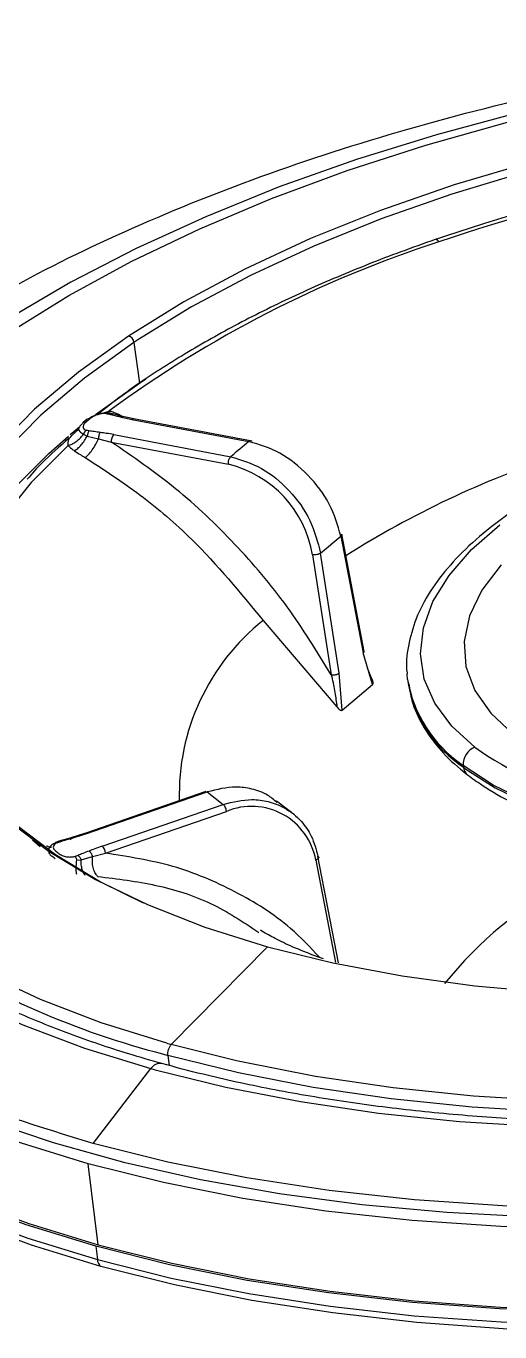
# Model space of a CAD drawing. Extents: x 943 to 1030, y 781 to 934.
# Drawn here: x 1011.726 to 1012.699, y 819.07 to 821.755 of the extents above; entities that cross this region are included whole.
import ezdxf

# ---------------------------------------------------------------- set-up
doc = ezdxf.new("R2010")
doc.units = 0
doc.header["$MEASUREMENT"] = 0
doc.layers.add('1', color=4, linetype='Continuous')

# ---------------------------------------------------------------- blocks, each defined once
blk = doc.blocks.new('AIRA')
at = {"layer": '1', "color": 3, "linetype": 'Continuous', "lineweight": 25}
for p, q in [((68.7698, 17.9389), (68.7814, 17.8554)), ((68.6909, 17.7909), (68.7814, 17.8554)), ((68.7814, 17.8554), (68.7942, 17.8639)), ((68.6736, 17.7809), (68.6654, 17.774)), ((68.7033, 17.7926), (68.7185, 17.7976)), ((68.7229, 17.7925), (68.7147, 17.7938)), ((68.7185, 17.7976), (68.7173, 17.7934)), ((68.7441, 17.7873), (68.7228, 17.7926)), ((68.7462, 17.7868), (68.737, 17.7913)), ((68.7694, 17.7817), (68.7438, 17.7874)), ((68.7654, 17.7806), (69.0061, 17.735)), ((69.0127, 17.7356), (68.7689, 17.7818)), ((68.639, 17.7493), (68.6581, 17.7651)), ((68.6659, 17.7501), (68.6737, 17.7464)), ((68.6737, 17.7464), (68.6967, 17.7407)), ((68.7282, 17.7493), (68.9688, 17.7037)), ((68.6346, 17.727), (68.6405, 17.7291)), ((68.6375, 17.7428), (68.6365, 17.7419)), ((68.6967, 17.7407), (68.7232, 17.734)), ((68.7232, 17.734), (68.9639, 17.6884)), ((69.1532, 17.5057), (69.1949, 17.5408)), ((69.1948, 17.5408), (69.2408, 17.3004)), ((69.2428, 17.3036), (69.1967, 17.5447)), ((69.1916, 17.259), (69.1531, 17.5057)), ((69.1369, 17.5019), (69.1753, 17.2553)), ((69.0351, 17.3671), (69.1869, 17.1894)), ((69.2599, 17.2354), (69.2408, 17.3004)), ((69.2577, 17.2489), (69.25, 17.2689)), ((69.1976, 17.183), (69.1916, 17.259)), ((69.1976, 17.183), (69.2599, 17.2354)), ((69.3322, 17.2459), (69.3312, 17.2565)), ((69.3322, 17.2459), (69.3327, 17.2421)), ((69.3327, 17.2421), (69.3333, 17.2375)), ((69.4464, 17.0692), (69.4469, 17.0654)), ((68.9174, 17.0154), (68.6685, 16.9295)), ((68.6711, 16.9287), (68.9199, 17.0146)), ((68.9199, 17.0146), (68.9531, 16.9891)), ((69.0937, 16.9722), (69.0629, 16.9958)), ((68.7043, 16.9033), (68.9531, 16.9891)), ((68.7111, 16.8889), (68.9599, 16.9747)), ((68.5613, 16.9165), (68.5771, 16.9025)), ((68.6158, 16.9133), (68.6087, 16.9106)), ((68.6406, 16.9206), (68.6156, 16.9132)), ((68.6681, 16.9293), (68.6403, 16.9205)), ((68.6847, 16.8816), (68.7111, 16.8889)), ((68.6522, 16.8741), (68.6611, 16.8751)), ((68.6611, 16.8751), (68.6847, 16.8816)), ((69.1433, 16.8742), (69.1838, 16.6637)), ((69.19, 16.6635), (69.1479, 16.8825)), ((69.0444, 16.6964), (68.8463, 16.4954)), ((68.9804, 16.4617), (68.8464, 16.4954)), ((68.8396, 16.4731), (68.8419, 16.4523)), ((68.6861, 16.2918), (68.8045, 16.446)), ((68.696, 16.0838), (68.6754, 16.2503)), ((68.6911, 16.0805), (68.6945, 16.0533))]:
    blk.add_line(p, q, dxfattribs=at)
at = {"layer": '1', "color": 3, "linetype": 'Continuous', "lineweight": 25, "flags": 128}
for points in [[(71.7859, 18.4414), (71.6404, 18.4772), (71.4871, 18.5069), (71.3269, 18.5304), (71.1606, 18.5476), (70.9894, 18.5583), (70.814, 18.5624), (70.6357, 18.5601), (70.4554, 18.5511), (70.2742, 18.5357), (70.0931, 18.5139), (69.9133, 18.4858), (69.7357, 18.4516), (69.5614, 18.4116), (69.3914, 18.3658), (69.2268, 18.3146), (69.0684, 18.2584), (68.9172, 18.1973), (68.7741, 18.1319), (68.64, 18.0624), (68.5155, 17.9893), (68.4015, 17.913), (68.3117, 17.8447)], [(68.5165, 17.961), (68.636, 18.0351), (68.7657, 18.1057), (68.9048, 18.1723), (69.0524, 18.2346), (69.2077, 18.2921), (69.3697, 18.3446), (69.5374, 18.3916), (69.7098, 18.4328), (69.8858, 18.4682), (70.0643, 18.4973), (70.2442, 18.5201), (70.4245, 18.5364), (70.6039, 18.5461), (70.7815, 18.5491), (70.9561, 18.5454), (71.1267, 18.5351), (71.2922, 18.5182), (71.4515, 18.4948), (71.6038, 18.465), (71.748, 18.4291)], [(71.5342, 18.3557), (71.396, 18.3897), (71.2494, 18.4171), (71.0955, 18.4377), (70.9354, 18.4514), (70.7705, 18.458), (70.6018, 18.4575), (70.4308, 18.45), (70.2588, 18.4354), (70.0869, 18.4139), (69.9166, 18.3856), (69.7491, 18.3508), (69.5858, 18.3097), (69.4277, 18.2627), (69.2763, 18.21), (69.1326, 18.1522), (68.9976, 18.0896), (68.8725, 18.0226), (68.7582, 17.952)], [(71.3293, 18.386), (71.1848, 18.4098), (71.034, 18.4271), (70.8779, 18.4379), (70.7175, 18.4421), (70.554, 18.4397), (70.3887, 18.4306), (70.2227, 18.415), (70.0571, 18.3929), (69.8933, 18.3645), (69.7322, 18.33), (69.5752, 18.2897), (69.4233, 18.2438), (69.2777, 18.1927), (69.1393, 18.1368), (69.0092, 18.0763), (68.8882, 18.0119), (68.7774, 17.9439)], [(68.8134, 16.4436), (68.9588, 16.4078), (69.1121, 16.378), (69.2724, 16.3545), (69.4386, 16.3373), (69.6099, 16.3266), (69.7852, 16.3225), (69.9636, 16.3249), (70.1439, 16.3338), (70.3251, 16.3492), (70.5061, 16.371), (70.686, 16.3991), (70.8636, 16.4333), (71.0378, 16.4734), (71.2078, 16.5191), (71.3725, 16.5703)], [(68.7582, 17.952), (68.6555, 17.878), (68.5653, 17.8014), (68.4881, 17.7227), (68.4247, 17.6425), (68.3755, 17.5614), (68.3409, 17.4801), (68.321, 17.3991), (68.3162, 17.3477)], [(68.7698, 17.9389), (68.6679, 17.8655), (68.5782, 17.7894), (68.5016, 17.7112), (68.4386, 17.6316), (68.3898, 17.551), (68.3553, 17.4702), (68.3356, 17.3898), (68.3308, 17.3103), (68.3409, 17.2324), (68.3659, 17.1566), (68.4055, 17.0836), (68.4594, 17.0138), (68.5272, 16.9479), (68.6085, 16.8863), (68.7026, 16.8295), (68.789, 16.7867)], [(68.3117, 17.8447), (68.2986, 17.8339), (68.2074, 17.7526), (68.1284, 17.6694), (68.0621, 17.5849), (68.009, 17.4996), (67.9692, 17.4139), (67.943, 17.3284), (67.9307, 17.2436), (67.9322, 17.1599), (67.9476, 17.0779), (67.9767, 16.9981), (68.0194, 16.9208), (68.0754, 16.8465), (68.1445, 16.7758), (68.2262, 16.709), (68.32, 16.6464), (68.4253, 16.5885), (68.5417, 16.5356), (68.6683, 16.488), (68.8045, 16.446)], [(69.4705, 17.1065), (69.4228, 17.1499), (69.3879, 17.1969), (69.3664, 17.2467), (69.3585, 17.2987), (69.3645, 17.3521), (69.3842, 17.4061), (69.4174, 17.4599), (69.4635, 17.5128), (69.5219, 17.564)], [(69.5241, 17.4819), (69.4846, 17.4295), (69.4592, 17.3764), (69.4482, 17.3237), (69.4519, 17.2723), (69.4703, 17.2229), (69.5029, 17.1764), (69.5493, 17.1337)], [(68.3429, 17.2241), (68.3425, 17.2444), (68.3502, 17.3219), (68.3718, 17.4002), (68.4074, 17.4788), (68.4566, 17.557), (68.5191, 17.6343), (68.5945, 17.7102), (68.635, 17.7459)], [(68.6346, 17.727), (68.5587, 17.6506), (68.4961, 17.5726), (68.4473, 17.4938), (68.4128, 17.4147), (68.3927, 17.3359), (68.3873, 17.258), (68.3965, 17.1816), (68.4204, 17.1073), (68.4586, 17.0356), (68.511, 16.9672), (68.5369, 16.9398)], [(69.0444, 16.6964), (69.1787, 16.6633), (69.321, 16.6364), (69.4703, 16.6159), (69.6256, 16.602), (69.7855, 16.5947), (69.9492, 16.5941), (70.1152, 16.6002), (70.2826, 16.6131), (70.4499, 16.6324), (70.6161, 16.6583), (70.78, 16.6904), (70.9403, 16.7285), (71.096, 16.7723), (71.2458, 16.8216), (71.3887, 16.876)], [(68.8373, 16.4979), (68.7026, 16.5401), (68.5777, 16.588), (68.4634, 16.6413), (68.3603, 16.6996), (68.2691, 16.7626), (68.1904, 16.8299), (68.1247, 16.9011), (68.0722, 16.9757), (68.0335, 17.0533), (68.0087, 17.1334), (67.9979, 17.2156), (68.0013, 17.2993), (68.0188, 17.3839), (68.0503, 17.4691), (68.0956, 17.5542), (68.1266, 17.6013)], [(71.3779, 16.1749), (71.2011, 16.1252), (71.0197, 16.0812), (70.8347, 16.043), (70.6469, 16.0109), (70.4575, 15.985), (70.2675, 15.9654), (70.0777, 15.9522), (69.8894, 15.9456), (69.7034, 15.9456), (69.5207, 15.9521), (69.3424, 15.9651), (69.1694, 15.9846), (69.0026, 16.0104), (68.8429, 16.0424), (68.6911, 16.0805)], [(68.696, 16.0838), (68.8473, 16.0458), (69.0066, 16.0139), (69.1729, 15.9881), (69.3454, 15.9687), (69.5232, 15.9557), (69.7053, 15.9492), (69.8907, 15.9493), (70.0785, 15.9559), (70.2677, 15.969), (70.4572, 15.9885), (70.646, 16.0144), (70.8332, 16.0464), (71.0177, 16.0845), (71.1985, 16.1284), (71.3748, 16.1779)], [(71.2868, 17.4775), (71.2873, 17.464), (71.2806, 17.4089), (71.2597, 17.3532), (71.225, 17.2977), (71.177, 17.2432), (71.1164, 17.1905), (71.0441, 17.1404), (70.9611, 17.0936), (70.8686, 17.0507), (70.768, 17.0124), (70.6607, 16.9793), (70.5483, 16.9518), (70.4325, 16.9303), (70.3148, 16.9152), (70.1971, 16.9067), (70.081, 16.9048), (69.9682, 16.9097), (69.8603, 16.9211), (69.759, 16.9391), (69.6656, 16.9633), (69.5816, 16.9933), (69.5082, 17.0288), (69.4464, 17.0692)], [(69.4498, 17.0632), (69.5122, 17.023), (69.5862, 16.9878), (69.6707, 16.9581), (69.7645, 16.9342), (69.8662, 16.9166), (69.9744, 16.9054), (70.0874, 16.9009), (70.2036, 16.9031), (70.3214, 16.912), (70.439, 16.9275), (70.5547, 16.9492), (70.6668, 16.977), (70.7738, 17.0104), (70.874, 17.0489), (70.966, 17.092), (71.0485, 17.139), (71.1203, 17.1893), (71.1802, 17.2421), (71.2276, 17.2967), (71.2616, 17.3522), (71.2817, 17.4079), (71.2878, 17.4629), (71.2862, 17.4843)], [(68.319, 17.283), (68.3263, 17.2406), (68.3515, 17.1643), (68.3913, 17.0907), (68.4456, 17.0205), (68.5139, 16.9541), (68.5958, 16.8921), (68.6905, 16.8349), (68.7974, 16.783), (68.9157, 16.7367), (69.0444, 16.6964)], [(72.3181, 16.8015), (72.1935, 16.7235), (72.0589, 16.649), (71.915, 16.5782), (71.7625, 16.5116), (71.6023, 16.4496), (71.4351, 16.3924), (71.262, 16.3404), (71.0837, 16.2938), (70.9014, 16.2529), (70.7159, 16.2179), (70.5282, 16.1889), (70.3394, 16.1663), (70.1504, 16.15), (69.9622, 16.1402), (69.7759, 16.1369), (69.5925, 16.1401), (69.4129, 16.1498), (69.238, 16.1659), (69.0689, 16.1885), (68.9064, 16.2173), (68.7514, 16.2522), (68.6047, 16.293), (68.4672, 16.3395)], [(71.3801, 16.1332), (71.2039, 16.0837), (71.0231, 16.0399), (70.8387, 16.0018), (70.6515, 15.9697), (70.4627, 15.9439), (70.2732, 15.9244), (70.0841, 15.9113), (69.8963, 15.9047), (69.7109, 15.9046), (69.5288, 15.9111), (69.3511, 15.9241), (69.1786, 15.9435), (69.0123, 15.9692), (68.8531, 16.0012), (68.7018, 16.0391)], [(71.3953, 16.611), (71.2323, 16.5582), (71.0636, 16.511), (70.8902, 16.4694), (70.7131, 16.4339), (70.5336, 16.4046), (70.3525, 16.3816), (70.1712, 16.3653), (69.9906, 16.3555), (69.8119, 16.3525), (69.6363, 16.3562), (69.4647, 16.3665), (69.2982, 16.3836), (69.1379, 16.4071), (68.9847, 16.437), (68.8396, 16.4731)], [(68.6945, 16.0533), (68.8462, 16.0152), (69.0059, 15.9832), (69.1728, 15.9573), (69.3458, 15.9379), (69.5241, 15.9249), (69.7067, 15.9184), (69.8927, 15.9184), (70.0811, 15.925), (70.2708, 15.9382), (70.4609, 15.9578), (70.6503, 15.9837), (70.8381, 16.0158), (71.0231, 16.054), (71.2045, 16.098), (71.3813, 16.1477)], [(72.2546, 17.0955), (72.1864, 17.0407), (72.0778, 16.9635), (71.9584, 16.8894), (71.8287, 16.8188), (71.6896, 16.7522), (71.5419, 16.6899), (71.3866, 16.6324), (71.2246, 16.58), (71.057, 16.533), (70.8846, 16.4917), (70.7086, 16.4563), (70.5301, 16.4272), (70.3502, 16.4044), (70.1699, 16.3881), (69.9905, 16.3785), (69.8129, 16.3754), (69.6383, 16.3791), (69.4677, 16.3894), (69.3022, 16.4063), (69.1429, 16.4297), (68.9906, 16.4595), (68.9804, 16.4617)], [(68.6911, 16.0805), (68.5481, 16.1244), (68.4146, 16.1739), (68.2913, 16.2288), (68.179, 16.2887), (68.0781, 16.3533), (67.9893, 16.4223), (67.9129, 16.4954), (67.8495, 16.572), (67.7993, 16.6519), (67.7627, 16.7345), (67.7397, 16.8195), (67.7306, 16.9064), (67.731, 16.9453)], [(68.6681, 16.9293), (68.6683, 16.9294), (68.6685, 16.9295)], [(67.7424, 16.8535), (67.7475, 16.8206), (67.7704, 16.7358), (67.8069, 16.6534), (67.857, 16.5738), (67.9202, 16.4974), (67.9963, 16.4246), (68.0849, 16.3558), (68.1854, 16.2913), (68.2975, 16.2316), (68.4203, 16.1769), (68.5534, 16.1276), (68.696, 16.0838)], [(68.6754, 16.2503), (68.5295, 16.2952), (68.3936, 16.3459), (68.2684, 16.4022), (68.1547, 16.4638), (68.053, 16.5302), (67.964, 16.6012), (67.8881, 16.6764), (67.8258, 16.7552), (67.792, 16.8095)], [(72.3033, 16.818), (72.1765, 16.7387), (72.0393, 16.663), (71.8924, 16.5913), (71.7366, 16.5239), (71.5728, 16.4613), (71.4019, 16.4038), (71.225, 16.3518), (71.0429, 16.3054), (70.8567, 16.265), (70.6674, 16.2308), (70.4761, 16.2029), (70.2839, 16.1817), (70.0918, 16.167), (69.901, 16.1592), (69.7124, 16.1581), (69.5271, 16.1638), (69.3462, 16.1763), (69.1707, 16.1954), (69.0016, 16.2212), (68.8397, 16.2533), (68.6861, 16.2918)], [(72.3253, 16.7812), (72.1974, 16.7012), (72.0589, 16.6248), (71.9106, 16.5525), (71.7534, 16.4845), (71.5882, 16.4213), (71.4158, 16.3633), (71.2372, 16.3108), (71.0535, 16.264), (70.8656, 16.2232), (70.6746, 16.1887), (70.4816, 16.1606), (70.2876, 16.1391), (70.0938, 16.1244), (69.9012, 16.1164), (69.7109, 16.1153), (69.524, 16.1211), (69.3415, 16.1337), (69.1644, 16.153), (68.9937, 16.179), (68.8304, 16.2115), (68.6754, 16.2503)], [(68.7018, 16.0391), (68.5593, 16.0829), (68.4262, 16.1323), (68.3033, 16.1869), (68.1913, 16.2466), (68.0908, 16.3111), (68.0022, 16.3799), (67.9261, 16.4527), (67.8629, 16.5291), (67.8412, 16.5608)], [(67.8871, 16.5011), (67.9163, 16.4681), (67.9926, 16.3951), (68.0815, 16.3261), (68.1823, 16.2615), (68.2947, 16.2016), (68.418, 16.1467), (68.5514, 16.0972), (68.6945, 16.0533)]]:
    blk.add_lwpolyline(points, dxfattribs=at)
at = {"layer": '1', "color": 3, "linetype": 'Continuous', "lineweight": 25}
for centre, radius, start, end in [((70.6715, 14.3845), 3.9715, 95.6177, 108.7267), ((69.3893, 18.1425), 0.00782, 23.8804, 92.6705), ((70.1318, 15.8791), 2.3829, 107.9745, 126.3796), ((68.7545, 17.937), 0.0154, 7.2935, 76.3518), ((69.8006, 16.3922), 1.8587, 123.4025, 123.681), ((68.7684, 17.7776), 0.00424, 82.8808, 134.4121), ((68.7422, 17.7364), 0.0191, 137.1644, 187.2399), ((69.6931, 16.8803), 1.0966, 128.7927, 131.3347), ((70.2538, 15.8454), 1.959, 108.3023, 122.3609), ((68.9089, 17.4639), 0.2311, 9.4806, 76.2237), ((69.3203, 17.0094), 0.4575, 128.5626, 181.6048), ((69.5928, 17.2894), 0.2642, 189.4779, 235.6245), ((69.5963, 17.2875), 0.2677, 190.7703, 236.0659), ((69.4829, 17.0721), 0.0366, 109.6961, 184.4962), ((69.8871, 17.6958), 0.7217, 234.7442, 255.2173), ((69.7146, 17.4192), 0.4409, 232.088, 232.5404), ((69.7194, 17.421), 0.448, 232.5405, 233.0123), ((69.4692, 17.0676), 0.0225, 185.5497, 231.7481), ((69.0113, 16.8509), 0.1341, 10.038, 112.5327), ((68.6691, 16.9268), 0.00275, 44.982, 102.8844), ((68.687, 16.8863), 0.0243, 6.1291, 44.4119), ((70.0382, 16.1188), 0.8053, 117.8038, 141.4656), ((69.2729, 18.1878), 1.7684, 237.6369, 255.5121), ((69.5393, 18.9867), 2.5859, 254.2481, 254.4569), ((69.5367, 18.9796), 2.6016, 254.2485, 254.4565), ((69.5252, 19.037), 2.6894, 254.4565, 254.6536), ((68.7135, 16.0542), 0.019, 182.6781, 232.2899)]:
    blk.add_arc(centre, radius, start, end, dxfattribs=at)
for points in [[(68.3132, 17.9278), (68.3872, 17.9741), (68.5354, 18.0666), (68.7971, 18.1909), (69.0822, 18.302), (69.389, 18.3969), (69.7113, 18.4744), (70.0438, 18.533), (70.3809, 18.5718), (70.7167, 18.59), (71.0456, 18.5876), (71.3615, 18.5639), (71.6612, 18.5212), (71.8407, 18.4764), (71.9304, 18.454)], [(68.6861, 16.2918), (68.6017, 16.3178), (68.433, 16.3698), (68.2194, 16.4699), (68.0395, 16.5841), (67.899, 16.7122), (67.7996, 16.8515), (67.7432, 16.9998), (67.7306, 17.1544), (67.7622, 17.3127), (67.8371, 17.4722), (67.955, 17.6297), (68.1107, 17.7835), (68.2457, 17.8797), (68.3132, 17.9278)], [(68.9639, 17.6884), (68.9639, 17.6898), (68.9637, 17.6927), (68.9648, 17.6972), (68.9665, 17.7013), (68.9681, 17.7029), (68.9688, 17.7037)], [(69.1531, 17.5057), (69.1522, 17.5051), (69.1503, 17.5038), (69.1459, 17.5024), (69.1411, 17.5017), (69.1383, 17.5019), (69.1369, 17.502)], [(69.1753, 17.2553), (69.176, 17.2552), (69.1774, 17.2551), (69.1797, 17.2551), (69.182, 17.2554), (69.1843, 17.2558), (69.1866, 17.2564), (69.1886, 17.2572), (69.1903, 17.2581), (69.1912, 17.2587), (69.1916, 17.259)], [(68.9599, 16.9747), (68.9596, 16.9762), (68.9591, 16.979), (68.9574, 16.9833), (68.9553, 16.987), (68.9538, 16.9884), (68.9531, 16.9891)], [(69.1479, 16.8825), (69.1485, 16.8819), (69.1498, 16.8807), (69.1493, 16.8784), (69.1472, 16.8761), (69.1446, 16.8749), (69.1433, 16.8742)], [(68.8396, 16.4731), (68.8395, 16.4751), (68.8393, 16.4789), (68.8407, 16.4851), (68.843, 16.4909), (68.8452, 16.4939), (68.8464, 16.4954)]]:
    blk.add_open_spline(points, degree=3, dxfattribs=at)
for points, knots in [([(70.2919, 18.3434), (70.274, 18.3418), (70.2045, 18.3356), (70.0837, 18.3189), (69.9307, 18.2934), (69.78, 18.2622), (69.6327, 18.2257), (69.5021, 18.1882), (69.4226, 18.1616), (69.389, 18.1503)], [0, 0, 0, 0, 0.057217, 0.221659, 0.386103, 0.550555, 0.715024, 0.879518, 1, 1, 1, 1]), ([(69.389, 18.1503), (69.3652, 18.1419), (69.2962, 18.1176), (69.1867, 18.074), (69.0635, 18.0183), (68.948, 17.9589), (68.8416, 17.896), (68.7566, 17.8397), (68.7114, 17.8036), (68.6948, 17.7903)], [0, 0, 0, 0, 0.086062, 0.249714, 0.413445, 0.577247, 0.74113, 0.905104, 1, 1, 1, 1]), ([(71.1631, 17.6802), (71.1533, 17.6875), (71.1246, 17.7083), (71.0694, 17.7392), (70.9948, 17.7711), (70.9115, 17.7977), (70.8207, 17.8187), (70.7236, 17.8341), (70.6213, 17.8435), (70.5152, 17.847), (70.4066, 17.8446), (70.2968, 17.8363), (70.1871, 17.8222), (70.079, 17.8025), (69.9737, 17.7774), (69.8726, 17.7472), (69.7769, 17.7124), (69.6878, 17.6732), (69.6064, 17.63), (69.5337, 17.5834), (69.4706, 17.5337), (69.418, 17.4814), (69.3769, 17.427), (69.3476, 17.3712), (69.3327, 17.3151), (69.3277, 17.2768), (69.3311, 17.2583), (69.3312, 17.2577)], [0, 0, 0, 0, 0.022489, 0.06508, 0.107773, 0.150455, 0.193059, 0.235578, 0.278025, 0.320416, 0.362767, 0.405094, 0.447411, 0.489731, 0.532063, 0.574422, 0.616823, 0.659284, 0.701824, 0.744463, 0.787216, 0.830077, 0.872956, 0.915598, 0.957619, 0.998713, 1, 1, 1, 1]), ([(68.6713, 17.7751), (68.6704, 17.7752), (68.6685, 17.7754), (68.6659, 17.7745), (68.6639, 17.7729), (68.6633, 17.7713), (68.6629, 17.7705)], [0, 0, 0, 0, 0.24462, 0.500001, 0.755382, 1, 1, 1, 1]), ([(68.6713, 17.7751), (68.6692, 17.7731), (68.6654, 17.7693), (68.6645, 17.7641), (68.667, 17.7603), (68.6702, 17.7589), (68.6718, 17.7582)], [0, 0, 0, 0, 0.333235, 0.622136, 0.821177, 1, 1, 1, 1]), ([(68.6794, 17.7819), (68.6785, 17.782), (68.6766, 17.7822), (68.6741, 17.7814), (68.6721, 17.7798), (68.6714, 17.7782), (68.6711, 17.7774)], [0, 0, 0, 0, 0.2446187, 0.4999994, 0.7553805, 1, 1, 1, 1]), ([(68.6794, 17.7819), (68.6779, 17.7806), (68.6752, 17.7784), (68.6725, 17.7761), (68.6713, 17.7751)], [0, 0, 0, 0, 0.56, 1, 1, 1, 1]), ([(68.7165, 17.7926), (68.7117, 17.7929), (68.7023, 17.7935), (68.6892, 17.789), (68.6808, 17.7847), (68.6778, 17.7823), (68.6773, 17.782)], [0, 0, 0, 0, 0.332222, 0.649064, 0.95023, 1, 1, 1, 1]), ([(68.7125, 17.7925), (68.7106, 17.7925), (68.7066, 17.7927), (68.7, 17.7917), (68.6927, 17.7897), (68.6854, 17.7864), (68.6815, 17.7835), (68.6794, 17.7819)], [0, 0, 0, 0, 0.149496, 0.312796, 0.494673, 0.732671, 1, 1, 1, 1]), ([(68.7125, 17.7925), (68.7129, 17.7928), (68.7136, 17.7936), (68.7146, 17.7939), (68.7156, 17.7937), (68.7162, 17.793), (68.7165, 17.7926)], [0, 0, 0, 0, 0.246536, 0.5, 0.753464, 1, 1, 1, 1]), ([(68.7125, 17.7925), (68.7138, 17.7923), (68.7161, 17.7921), (68.7181, 17.7917), (68.719, 17.7915)], [0, 0, 0, 0, 0.559752, 1, 1, 1, 1]), ([(68.737, 17.7913), (68.7336, 17.7927), (68.7277, 17.7953), (68.7213, 17.7969), (68.7185, 17.7976)], [0, 0, 0, 0, 0.559021, 1, 1, 1, 1]), ([(68.719, 17.7915), (68.7196, 17.7919), (68.7209, 17.7926), (68.7228, 17.7927), (68.7245, 17.792), (68.7254, 17.7909), (68.7258, 17.7903)], [0, 0, 0, 0, 0.245275, 0.5, 0.754725, 1, 1, 1, 1]), ([(68.719, 17.7915), (68.7228, 17.7905), (68.7297, 17.7889), (68.7366, 17.7871), (68.7396, 17.7864)], [0, 0, 0, 0, 0.559999, 1, 1, 1, 1]), ([(68.7396, 17.7864), (68.7404, 17.7868), (68.742, 17.7877), (68.7443, 17.7874), (68.7463, 17.7861), (68.7471, 17.7843), (68.7475, 17.7834)], [0, 0, 0, 0, 0.243098, 0.5, 0.756902, 1, 1, 1, 1]), ([(68.7396, 17.7864), (68.7443, 17.7852), (68.7527, 17.7831), (68.7615, 17.7814), (68.7654, 17.7806)], [0, 0, 0, 0, 0.559967, 1, 1, 1, 1]), ([(68.6346, 17.727), (68.6346, 17.7312), (68.6346, 17.7406), (68.6414, 17.7469), (68.6451, 17.7504)], [0, 0, 0, 0, 0.4496567, 1, 1, 1, 1]), ([(68.6405, 17.7291), (68.6428, 17.7302), (68.6476, 17.7325), (68.6545, 17.7376), (68.6608, 17.7435), (68.6642, 17.7479), (68.6659, 17.7501)], [0, 0, 0, 0, 0.247592, 0.500738, 0.753525, 1, 1, 1, 1]), ([(68.6552, 17.7592), (68.6533, 17.7576), (68.6497, 17.7545), (68.6466, 17.7517), (68.6451, 17.7504)], [0, 0, 0, 0, 0.515344, 1, 1, 1, 1]), ([(68.6476, 17.7161), (68.6498, 17.7176), (68.6543, 17.7207), (68.6615, 17.7281), (68.6683, 17.7369), (68.6719, 17.7433), (68.6737, 17.7464)], [0, 0, 0, 0, 0.240017, 0.493065, 0.749786, 1, 1, 1, 1]), ([(68.6571, 17.7641), (68.6568, 17.7636), (68.656, 17.7625), (68.6556, 17.7616), (68.6561, 17.7618), (68.6562, 17.7619)], [0, 0, 0, 0, 0.423365, 0.889661, 1, 1, 1, 1]), ([(68.6629, 17.7705), (68.661, 17.7688), (68.657, 17.7652), (68.6551, 17.7604), (68.6576, 17.7559), (68.6631, 17.752), (68.6659, 17.7501)], [0, 0, 0, 0, 0.229957, 0.473897, 0.730916, 1, 1, 1, 1]), ([(68.6718, 17.7582), (68.6711, 17.7577), (68.6698, 17.7567), (68.6676, 17.754), (68.6666, 17.7516), (68.6659, 17.7501)], [0, 0, 0, 0, 0.27723, 0.562127, 1, 1, 1, 1]), ([(68.6778, 17.7568), (68.6766, 17.757), (68.6745, 17.7574), (68.6726, 17.7579), (68.6718, 17.7582)], [0, 0, 0, 0, 0.559751, 1, 1, 1, 1]), ([(68.6778, 17.7568), (68.6773, 17.7563), (68.6764, 17.7551), (68.6751, 17.7526), (68.6742, 17.7496), (68.6739, 17.7475), (68.6737, 17.7464)], [0, 0, 0, 0, 0.245271, 0.5, 0.754729, 1, 1, 1, 1]), ([(68.7007, 17.7537), (68.6964, 17.7543), (68.6888, 17.7553), (68.6811, 17.7564), (68.6778, 17.7568)], [0, 0, 0, 0, 0.559999, 1, 1, 1, 1]), ([(68.7007, 17.7537), (68.7002, 17.753), (68.6991, 17.7516), (68.6977, 17.7483), (68.6968, 17.7445), (68.6967, 17.7419), (68.6967, 17.7407)], [0, 0, 0, 0, 0.243098, 0.5, 0.756902, 1, 1, 1, 1]), ([(68.7282, 17.7493), (68.7231, 17.7502), (68.7142, 17.7518), (68.7048, 17.7531), (68.7007, 17.7537)], [0, 0, 0, 0, 0.5599672, 1, 1, 1, 1]), ([(68.6365, 17.7419), (68.6171, 17.7251), (68.5855, 17.6976), (68.5603, 17.669), (68.5506, 17.6579)], [0, 0, 0, 0, 0.612497, 1, 1, 1, 1]), ([(68.6346, 17.727), (68.6368, 17.7248), (68.6406, 17.721), (68.6455, 17.7176), (68.6476, 17.7161)], [0, 0, 0, 0, 0.562992, 1, 1, 1, 1]), ([(68.6697, 17.702), (68.6719, 17.704), (68.6766, 17.7082), (68.6842, 17.7179), (68.6914, 17.7293), (68.6949, 17.7369), (68.6967, 17.7407)], [0, 0, 0, 0, 0.235269, 0.489146, 0.748903, 1, 1, 1, 1]), ([(69.1753, 17.2553), (69.1462, 17.3028), (69.088, 17.3979), (68.9786, 17.5265), (68.8574, 17.6421), (68.7679, 17.7033), (68.7232, 17.734)], [0, 0, 0, 0, 0.249992, 0.500001, 0.750009, 1, 1, 1, 1]), ([(69.1949, 17.5408), (69.1884, 17.563), (69.1755, 17.6075), (69.1292, 17.6683), (69.0702, 17.7158), (69.0275, 17.7286), (69.0061, 17.735)], [0, 0, 0, 0, 0.249606, 0.500027, 0.750012, 1, 1, 1, 1]), ([(68.6476, 17.7161), (68.6516, 17.7134), (68.6588, 17.7087), (68.6664, 17.7041), (68.6697, 17.702)], [0, 0, 0, 0, 0.559, 1, 1, 1, 1]), ([(68.6697, 17.702), (68.7077, 17.6773), (68.7838, 17.6278), (68.9108, 17.5189), (68.9879, 17.4247), (69.0351, 17.3671)], [0, 0, 0, 0, 0.280145, 0.560297, 1, 1, 1, 1]), ([(68.9688, 17.7037), (68.9902, 17.6973), (69.0328, 17.6844), (69.0908, 17.6362), (69.1356, 17.574), (69.1473, 17.5284), (69.1532, 17.5057)], [0, 0, 0, 0, 0.249562, 0.499965, 0.750385, 1, 1, 1, 1]), ([(69.1966, 17.5445), (69.1966, 17.544), (69.1969, 17.5428), (69.1956, 17.5415), (69.1948, 17.5408)], [0, 0, 0, 0, 0.4057697, 1, 1, 1, 1]), ([(72.6041, 17.5143), (72.5991, 17.4956), (72.5873, 17.4514), (72.5545, 17.3807), (72.508, 17.3031), (72.4496, 17.2258), (72.3801, 17.1495), (72.2996, 17.0743), (72.2084, 17.0008), (72.1071, 16.9294), (71.9962, 16.8603), (71.8762, 16.7941), (71.7477, 16.7312), (71.6114, 16.6718), (71.4681, 16.6163), (71.3185, 16.5651), (71.1635, 16.5185), (71.0038, 16.4766), (70.8403, 16.4398), (70.6739, 16.4082), (70.5056, 16.382), (70.3361, 16.3614), (70.1665, 16.3464), (69.9975, 16.3372), (69.8303, 16.3338), (69.6655, 16.3362), (69.5042, 16.3443), (69.3472, 16.3582), (69.1954, 16.3778), (69.0496, 16.4029), (68.927, 16.4294), (68.855, 16.4487), (68.827, 16.4562)], [0, 0, 0, 0, 0.025173, 0.059688, 0.093922, 0.12797, 0.161914, 0.195815, 0.229707, 0.263606, 0.297525, 0.331468, 0.365436, 0.399429, 0.433443, 0.467475, 0.501523, 0.535584, 0.569654, 0.603732, 0.637814, 0.671899, 0.705984, 0.740066, 0.774144, 0.808214, 0.842274, 0.876321, 0.910352, 0.944365, 0.978356, 1, 1, 1, 1]), ([(69.2408, 17.3004), (69.2412, 17.3007), (69.242, 17.3015), (69.2426, 17.3026), (69.2428, 17.3035), (69.2427, 17.304), (69.2427, 17.3041)], [0, 0, 0, 0, 0.296816, 0.593631, 0.890447, 1, 1, 1, 1]), ([(69.1753, 17.2553), (69.1753, 17.2552), (69.1753, 17.2552), (69.1754, 17.255), (69.1754, 17.2549), (69.1755, 17.2546), (69.1756, 17.254), (69.1758, 17.2531), (69.1762, 17.2514), (69.1769, 17.2483), (69.1782, 17.2428), (69.1802, 17.2328), (69.1836, 17.2147), (69.1856, 17.1993), (69.1869, 17.1894)], [0, 0, 0, 0, 0.0016922, 0.0030218, 0.0053962, 0.0096363, 0.0172086, 0.0307325, 0.0548881, 0.0980413, 0.1751527, 0.3129873, 0.5594497, 1, 1, 1, 1]), ([(69.2599, 17.2354), (69.2602, 17.2356), (69.2608, 17.2361), (69.2613, 17.2374), (69.2614, 17.2388), (69.2612, 17.2412), (69.2601, 17.2447), (69.2586, 17.2474), (69.2577, 17.2489)], [0, 0, 0, 0, 0.102367, 0.201434, 0.304938, 0.419715, 0.680152, 1, 1, 1, 1]), ([(69.3348, 17.2371), (69.3364, 17.2256), (69.3406, 17.1963), (69.3612, 17.1519), (69.3944, 17.1045), (69.4282, 17.0713), (69.4504, 17.0538), (69.4553, 17.0499)], [0, 0, 0, 0, 0.1640848, 0.4150539, 0.6682728, 0.926564, 1, 1, 1, 1]), ([(69.1869, 17.1894), (69.188, 17.1881), (69.1899, 17.1857), (69.1925, 17.1835), (69.1944, 17.1826), (69.1957, 17.1823), (69.1968, 17.1824), (69.1973, 17.1828), (69.1976, 17.183)], [0, 0, 0, 0, 0.320751, 0.581638, 0.694604, 0.797611, 0.899706, 1, 1, 1, 1]), ([(69.4553, 17.0499), (69.4652, 17.0427), (69.494, 17.0219), (69.5328, 16.9988), (69.5656, 16.9852), (69.5733, 16.982)], [0, 0, 0, 0, 0.287911, 0.833157, 1, 1, 1, 1]), ([(69.0634, 16.9931), (69.0572, 16.9986), (69.0426, 17.0115), (69.0132, 17.0213), (68.9717, 17.0274), (68.94, 17.0196), (68.9199, 17.0146)], [0, 0, 0, 0, 0.171496, 0.407394, 0.624353, 1, 1, 1, 1]), ([(68.9531, 16.9891), (68.973, 16.994), (69.0046, 17.0017), (69.0468, 16.9958), (69.0825, 16.9822), (69.113, 16.9575), (69.1369, 16.9231), (69.1441, 16.8966), (69.1479, 16.8825)], [0, 0, 0, 0, 0.2246882, 0.3560715, 0.4998592, 0.6868134, 0.8326299, 1, 1, 1, 1]), ([(68.827, 16.4562), (68.8043, 16.4627), (68.7387, 16.4816), (68.6363, 16.5165), (68.5233, 16.5624), (68.42, 16.6127), (68.3268, 16.667), (68.2442, 16.725), (68.1724, 16.7861), (68.1125, 16.8503), (68.071, 16.9043), (68.0538, 16.9374), (68.0485, 16.9477)], [0, 0, 0, 0, 0.058741, 0.170225, 0.281631, 0.392946, 0.504189, 0.61541, 0.726673, 0.83812, 0.949974, 1, 1, 1, 1]), ([(68.6179, 16.9124), (68.6225, 16.9138), (68.6308, 16.9163), (68.6391, 16.9187), (68.6427, 16.9198)], [0, 0, 0, 0, 0.559999, 1, 1, 1, 1]), ([(68.6427, 16.9198), (68.6422, 16.9201), (68.6413, 16.9209), (68.6401, 16.9206), (68.6394, 16.9191), (68.6393, 16.9173), (68.6393, 16.9164)], [0, 0, 0, 0, 0.243098, 0.5, 0.756902, 1, 1, 1, 1]), ([(68.6427, 16.9198), (68.6481, 16.9214), (68.6577, 16.9242), (68.667, 16.9274), (68.6711, 16.9287)], [0, 0, 0, 0, 0.559967, 1, 1, 1, 1]), ([(68.59, 16.9039), (68.5901, 16.9039), (68.5902, 16.9038), (68.5903, 16.9038), (68.5904, 16.9037)], [0, 0, 0, 0, 0.55936, 1, 1, 1, 1]), ([(68.5904, 16.9037), (68.5924, 16.9026), (68.5958, 16.9008), (68.5994, 16.9013), (68.6009, 16.9015)], [0, 0, 0, 0, 0.578838, 1, 1, 1, 1]), ([(68.6068, 16.9089), (68.6036, 16.9073), (68.5974, 16.9041), (68.5939, 16.8958), (68.595, 16.8882), (68.5985, 16.8847), (68.6003, 16.883)], [0, 0, 0, 0, 0.2690594, 0.5270824, 0.7711201, 1, 1, 1, 1]), ([(68.6121, 16.9102), (68.6106, 16.9095), (68.6075, 16.9078), (68.6047, 16.9047), (68.6034, 16.901), (68.6047, 16.8968), (68.6076, 16.8943), (68.6091, 16.8929)], [0, 0, 0, 0, 0.149355, 0.312216, 0.493861, 0.732158, 1, 1, 1, 1]), ([(68.6121, 16.9102), (68.6115, 16.9105), (68.6104, 16.9109), (68.6089, 16.9108), (68.6077, 16.9102), (68.6071, 16.9093), (68.6068, 16.9089)], [0, 0, 0, 0, 0.246536, 0.5, 0.753464, 1, 1, 1, 1]), ([(68.6091, 16.8929), (68.6104, 16.8919), (68.6128, 16.89), (68.6153, 16.8882), (68.6163, 16.8873)], [0, 0, 0, 0, 0.56, 1, 1, 1, 1]), ([(68.6121, 16.9102), (68.6131, 16.9107), (68.615, 16.9115), (68.617, 16.9121), (68.6179, 16.9124)], [0, 0, 0, 0, 0.559784, 1, 1, 1, 1]), ([(68.6163, 16.8873), (68.6187, 16.8858), (68.6232, 16.883), (68.6324, 16.8809), (68.6413, 16.8808), (68.6463, 16.8817), (68.6487, 16.8822)], [0, 0, 0, 0, 0.333668, 0.622821, 0.821753, 1, 1, 1, 1]), ([(68.6774, 16.8932), (68.6732, 16.8915), (68.6657, 16.8884), (68.6581, 16.8855), (68.6548, 16.8842)], [0, 0, 0, 0, 0.559999, 1, 1, 1, 1]), ([(68.7043, 16.9033), (68.6992, 16.9014), (68.69, 16.8982), (68.6813, 16.8947), (68.6774, 16.8932)], [0, 0, 0, 0, 0.559967, 1, 1, 1, 1]), ([(68.6774, 16.8932), (68.6781, 16.8926), (68.6796, 16.8916), (68.6817, 16.8887), (68.6836, 16.8852), (68.6843, 16.8828), (68.6847, 16.8816)], [0, 0, 0, 0, 0.243098, 0.5, 0.756902, 1, 1, 1, 1]), ([(69.1514, 16.6743), (69.132, 16.6949), (69.0811, 16.7489), (68.979, 16.8124), (68.8515, 16.8669), (68.7579, 16.8815), (68.7111, 16.8889)], [0, 0, 0, 0, 0.169952, 0.446641, 0.723331, 1, 1, 1, 1]), ([(68.6075, 16.8774), (68.6062, 16.8785), (68.6037, 16.8803), (68.6013, 16.8822), (68.6003, 16.883)], [0, 0, 0, 0, 0.56, 1, 1, 1, 1]), ([(68.6548, 16.8842), (68.6537, 16.8837), (68.6518, 16.883), (68.6496, 16.8824), (68.6487, 16.8822)], [0, 0, 0, 0, 0.5597849, 1, 1, 1, 1]), ([(68.6487, 16.8822), (68.649, 16.8817), (68.6497, 16.8807), (68.6509, 16.8781), (68.6517, 16.8756), (68.6522, 16.8741)], [0, 0, 0, 0, 0.27723, 0.562127, 1, 1, 1, 1]), ([(68.6523, 16.8449), (68.652, 16.8462), (68.6513, 16.8488), (68.651, 16.8556), (68.6513, 16.8642), (68.6519, 16.8708), (68.6522, 16.8741)], [0, 0, 0, 0, 0.241791, 0.494708, 0.75041, 1, 1, 1, 1]), ([(68.6548, 16.8842), (68.6554, 16.8837), (68.6565, 16.8829), (68.6583, 16.8807), (68.6599, 16.8781), (68.6607, 16.8761), (68.6611, 16.8751)], [0, 0, 0, 0, 0.245366, 0.5, 0.754634, 1, 1, 1, 1]), ([(68.6698, 16.8428), (68.6685, 16.8443), (68.666, 16.8472), (68.6632, 16.8549), (68.6613, 16.8643), (68.6612, 16.8716), (68.6611, 16.8751)], [0, 0, 0, 0, 0.240216, 0.49322, 0.749812, 1, 1, 1, 1]), ([(68.6957, 16.8409), (68.6939, 16.8426), (68.6902, 16.8462), (68.6862, 16.8561), (68.684, 16.8684), (68.6845, 16.8772), (68.6847, 16.8816)], [0, 0, 0, 0, 0.235267, 0.489145, 0.748904, 1, 1, 1, 1]), ([(68.6957, 16.8409), (68.7357, 16.8359), (68.8158, 16.8261), (68.9296, 16.7904), (68.9942, 16.7473), (69.0265, 16.7257)], [0, 0, 0, 0, 0.333394, 0.666797, 1, 1, 1, 1]), ([(69.1591, 16.6714), (69.1432, 16.6772), (69.1091, 16.6898), (69.0709, 16.7074), (69.0428, 16.7223), (69.0336, 16.7281), (69.0296, 16.7307)], [0, 0, 0, 0, 0.237504, 0.512063, 0.781537, 1, 1, 1, 1]), ([(68.827, 16.4562), (68.8253, 16.4565), (68.8217, 16.4571), (68.8158, 16.4554), (68.8099, 16.4519), (68.8063, 16.448), (68.8045, 16.446)], [0, 0, 0, 0, 0.238744, 0.492496, 0.746248, 1, 1, 1, 1])]:
    blk.add_open_spline(points, degree=3, knots=knots, dxfattribs=at)

msp = doc.modelspace()

# ---------------------------------------------------------------- block references
at = {"layer": '1'}
msp.add_blockref('AIRA', (943.1775, 803.1658), dxfattribs=at)

doc.saveas('drawing.dxf')
